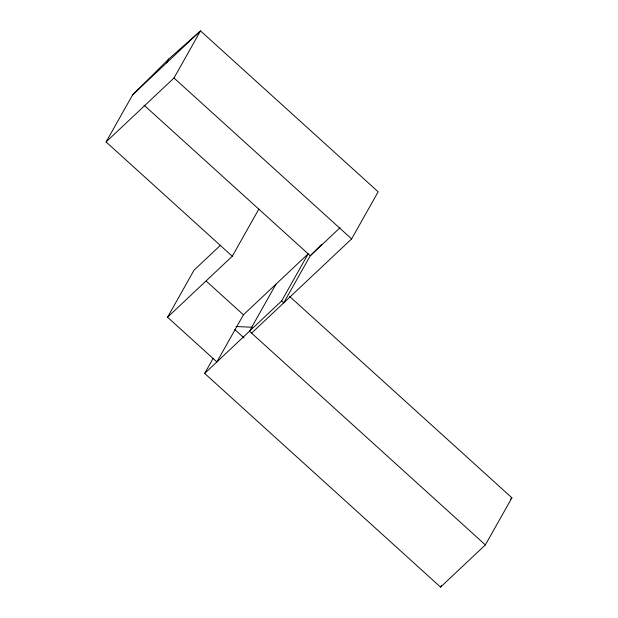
<?xml version="1.0" encoding="UTF-8"?>
<svg xmlns="http://www.w3.org/2000/svg" width="618" height="618" viewBox="0 0 618 618"><rect width="100%" height="100%" fill="white"/><g stroke="black" fill="none" stroke-linecap="round" stroke-linejoin="round"><path stroke-width="0.93" d="M289.603 296.424L511.913 497.799L485.369 544.898L440.557 587.1L204.666 373.426L281.623 300.951L308.166 253.844L243.43 314.809L216.887 361.916L167.54 317.212L232.275 256.246L106.087 141.947L132.631 94.848L168.753 59.019L200.526 30.9L378.162 191.804L351.619 238.911L251.58 333.125M166.582 62.874L168.753 59.019M106.087 141.947L173.982 77.999L200.526 30.9L132.631 94.848M167.54 317.212L194.083 270.112L220.533 245.199M232.275 256.246L258.818 209.147M204.666 373.426L213.202 358.286M276.022 284.118L249.479 331.225L485.369 544.898M440.557 587.1L441.507 585.416M321.847 244.257L310.267 255.752L283.724 302.851L281.623 300.951M340.054 227.694L310.267 255.752L144.04 105.176M510.507 499.112L511.913 497.799M236.014 326.528L252.337 327.246M173.982 77.999L351.619 238.911M206.242 281.12L243.43 314.809M234.786 329.556L244.079 337.976"/></g></svg>
